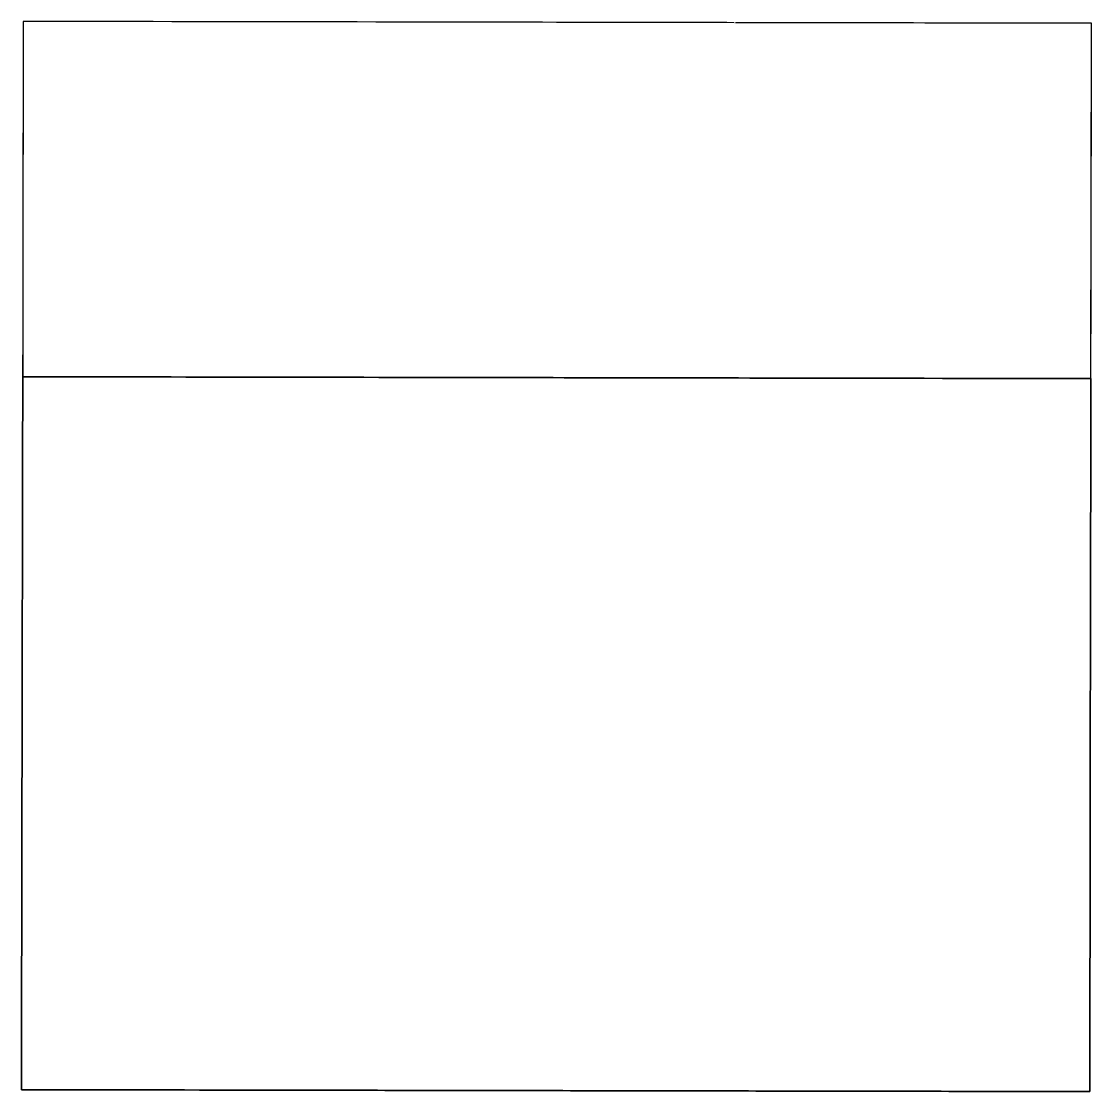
# Model space of a CAD drawing. Header units: metres. Extents: x -1161 to -1081, y 0 to 563.
# Drawn here: x -1105.454 to -1104.551, y 511.395 to 512.299 of the extents above; entities that cross this region are included whole.
import ezdxf

# ---------------------------------------------------------------- set-up
doc = ezdxf.new("R2010")
doc.units = ezdxf.units.M
doc.layers.add('A-GENM', color=7, linetype='Continuous', lineweight=35)

# ---------------------------------------------------------------- blocks, each defined once
blk = doc.blocks.new('T2DPAA-T2D-C3S-RS-M3D-100334_rvt-1-DRG-2873121 - DECK SLAB GENERAL ARRANGEMENT PLAN')
at = {"layer": 'A-GENM', "color": 254, "lineweight": 25, "true_color": 0xd1d1d1}
for p, q in [((-1105.45265, 512.29897), (-1105.45331, 511.92372)), ((-1104.85246, 512.2979), (-1105.45265, 512.29897)), ((-1104.55065, 512.29737), (-1104.85131, 512.2979)), ((-1104.55118, 511.99737), (-1104.55065, 512.29737)), ((-1104.55132, 511.92212), (-1104.55118, 511.99737)), ((-1105.45331, 511.92372), (-1105.45345, 511.84847)), ((-1104.55145, 511.84687), (-1104.55132, 511.92212)), ((-1105.45345, 511.84847), (-1105.45358, 511.77322)), ((-1104.55158, 511.77162), (-1104.55145, 511.84687)), ((-1105.45358, 511.77322), (-1105.45372, 511.69797)), ((-1104.55172, 511.69637), (-1104.55158, 511.77162)), ((-1105.45372, 511.69797), (-1105.45385, 511.62272)), ((-1104.55185, 511.62112), (-1104.55172, 511.69637)), ((-1105.45385, 511.62272), (-1105.45398, 511.54747)), ((-1104.55198, 511.54587), (-1104.55185, 511.62112)), ((-1105.45398, 511.54747), (-1105.45412, 511.47222)), ((-1104.55212, 511.47062), (-1104.55198, 511.54587)), ((-1105.45412, 511.47222), (-1105.45425, 511.39697)), ((-1104.55225, 511.39537), (-1104.55212, 511.47062)), ((-1105.45425, 511.39697), (-1105.35403, 511.39679)), ((-1105.35403, 511.39679), (-1105.2538, 511.39662)), ((-1105.2538, 511.39662), (-1105.15358, 511.39644)), ((-1105.15358, 511.39644), (-1105.05336, 511.39626)), ((-1105.05336, 511.39626), (-1104.95314, 511.39608)), ((-1104.95314, 511.39608), (-1104.85292, 511.3959)), ((-1104.85292, 511.3959), (-1104.75269, 511.39573)), ((-1104.75269, 511.39573), (-1104.65247, 511.39555)), ((-1104.65247, 511.39555), (-1104.55225, 511.39537))]:
    blk.add_line(p, q, dxfattribs=at)
at = {"layer": 'A-GENM', "color": 253, "lineweight": 25, "true_color": 0xa3a3a3}
for p, q in [((-1105.45331, 511.92372), (-1105.45318, 511.99897)), ((-1104.55118, 511.99737), (-1104.55132, 511.92212)), ((-1105.45345, 511.84847), (-1105.45331, 511.92372)), ((-1104.55132, 511.92212), (-1104.55145, 511.84687)), ((-1105.45358, 511.77322), (-1105.45345, 511.84847)), ((-1104.55145, 511.84687), (-1104.55158, 511.77162)), ((-1105.45372, 511.69797), (-1105.45358, 511.77322)), ((-1104.55158, 511.77162), (-1104.55172, 511.69637)), ((-1105.45385, 511.62272), (-1105.45372, 511.69797)), ((-1104.55172, 511.69637), (-1104.55185, 511.62112)), ((-1105.45398, 511.54747), (-1105.45385, 511.62272)), ((-1104.55185, 511.62112), (-1104.55199, 511.54587)), ((-1105.45412, 511.47222), (-1105.45398, 511.54747)), ((-1104.55199, 511.54587), (-1104.55212, 511.47062)), ((-1105.45425, 511.39697), (-1105.45412, 511.47222)), ((-1104.55212, 511.47062), (-1104.55225, 511.39537))]:
    blk.add_line(p, q, dxfattribs=at)
at = {"layer": 'A-GENM', "color": 9, "lineweight": 25, "true_color": 0xbebebe}
for p, q in [((-1105.45318, 511.99897), (-1105.45331, 511.92372)), ((-1104.55132, 511.92212), (-1104.55118, 511.99737)), ((-1105.45331, 511.92372), (-1105.45345, 511.84847)), ((-1104.55145, 511.84687), (-1104.55132, 511.92212)), ((-1105.45345, 511.84847), (-1105.45358, 511.77322)), ((-1104.55158, 511.77162), (-1104.55145, 511.84687)), ((-1105.45358, 511.77322), (-1105.45372, 511.69797)), ((-1104.55172, 511.69637), (-1104.55158, 511.77162)), ((-1105.45372, 511.69797), (-1105.45385, 511.62272)), ((-1104.55185, 511.62112), (-1104.55172, 511.69637)), ((-1105.45385, 511.62272), (-1105.45398, 511.54747)), ((-1104.55198, 511.54587), (-1104.55185, 511.62112)), ((-1105.45398, 511.54747), (-1105.45412, 511.47222)), ((-1104.55212, 511.47062), (-1104.55198, 511.54587)), ((-1105.45412, 511.47222), (-1105.45425, 511.39697)), ((-1104.55225, 511.39537), (-1104.55212, 511.47062))]:
    blk.add_line(p, q, dxfattribs=at)
at = {"layer": 'A-GENM', "color": 9, "lineweight": 25, "true_color": 0xbebebe, "flags": 128}
for points in [[(-1105.45265, 512.29897), (-1105.45278, 512.22397), (-1105.45291, 512.14897), (-1105.45305, 512.07397), (-1105.45318, 511.99897)], [(-1104.55118, 511.99737), (-1104.55105, 512.07237), (-1104.55092, 512.14737), (-1104.55078, 512.22237), (-1104.55065, 512.29737)], [(-1105.45318, 511.99897), (-1105.45331, 511.92372), (-1105.45345, 511.84847), (-1105.45358, 511.77322), (-1105.45372, 511.69797), (-1105.45385, 511.62272), (-1105.45398, 511.54747), (-1105.45412, 511.47222), (-1105.45425, 511.39697)], [(-1104.55225, 511.39537), (-1104.55212, 511.47062), (-1104.55199, 511.54587), (-1104.55185, 511.62112), (-1104.55172, 511.69637), (-1104.55158, 511.77162), (-1104.55145, 511.84687), (-1104.55132, 511.92212), (-1104.55118, 511.99737)]]:
    blk.add_lwpolyline(points, dxfattribs=at)
at = {"layer": 'A-GENM', "color": 9, "lineweight": 25, "true_color": 0xbebebe}
for points, knots in [([(-1104.85246, 512.2979), (-1104.88548, 512.29796), (-1105.08554, 512.29832), (-1105.28561, 512.29867), (-1105.45265, 512.29897)], [0.3346022, 0.3346022, 0.3346022, 0.3346022, 0.4444444, 1, 1, 1, 1]), ([(-1104.55118, 511.99737), (-1104.71822, 511.99766), (-1105.01888, 511.9982), (-1105.31955, 511.99873), (-1105.45318, 511.99897)], [-1, -1, -1, -1, -0.444444, 0, 0, 0, 0]), ([(-1105.45425, 511.39697), (-1105.28721, 511.39667), (-1104.98654, 511.39614), (-1104.68588, 511.39561), (-1104.55225, 511.39537)], [-1, -1, -1, -1, -0.444444, 0, 0, 0, 0])]:
    blk.add_open_spline(points, degree=3, knots=knots, dxfattribs=at)
for points in [[(-1104.55065, 512.29737), (-1104.65087, 512.29755), (-1104.75109, 512.29772), (-1104.85131, 512.2979)], [(-1105.45425, 511.39697), (-1105.42084, 511.39691), (-1105.38743, 511.39685), (-1105.35403, 511.39679)], [(-1105.35403, 511.39679), (-1105.32062, 511.39674), (-1105.28721, 511.39668), (-1105.2538, 511.39662)], [(-1105.2538, 511.39662), (-1105.2204, 511.39656), (-1105.18699, 511.3965), (-1105.15358, 511.39644)], [(-1105.15358, 511.39644), (-1105.12017, 511.39638), (-1105.08677, 511.39632), (-1105.05336, 511.39626)], [(-1105.05336, 511.39626), (-1105.01995, 511.3962), (-1104.98654, 511.39614), (-1104.95314, 511.39608)], [(-1104.95314, 511.39608), (-1104.91973, 511.39602), (-1104.88632, 511.39596), (-1104.85292, 511.3959)], [(-1104.85292, 511.3959), (-1104.81951, 511.39584), (-1104.7861, 511.39578), (-1104.75269, 511.39573)], [(-1104.75269, 511.39573), (-1104.71929, 511.39567), (-1104.68588, 511.39561), (-1104.65247, 511.39555)], [(-1104.65247, 511.39555), (-1104.61907, 511.39549), (-1104.58566, 511.39543), (-1104.55225, 511.39537)]]:
    blk.add_open_spline(points, degree=3, dxfattribs=at)
at = {"layer": 'A-GENM', "color": 253, "lineweight": 25, "true_color": 0xa3a3a3}
for points in [[(-1105.45318, 511.99897), (-1105.41977, 511.99891), (-1105.38636, 511.99885), (-1105.35296, 511.99879)], [(-1105.35296, 511.99879), (-1105.31955, 511.99873), (-1105.28614, 511.99867), (-1105.25273, 511.99861)], [(-1105.25273, 511.99861), (-1105.21933, 511.99856), (-1105.18592, 511.9985), (-1105.15251, 511.99844)], [(-1105.15251, 511.99844), (-1105.1191, 511.99838), (-1105.0857, 511.99832), (-1105.05229, 511.99826)], [(-1105.05229, 511.99826), (-1105.01888, 511.9982), (-1104.98547, 511.99814), (-1104.95207, 511.99808)], [(-1104.95207, 511.99808), (-1104.91866, 511.99802), (-1104.88525, 511.99796), (-1104.85185, 511.9979)], [(-1104.85185, 511.9979), (-1104.81844, 511.99784), (-1104.78503, 511.99778), (-1104.75162, 511.99772)], [(-1104.75162, 511.99772), (-1104.71822, 511.99766), (-1104.68481, 511.99761), (-1104.6514, 511.99755)], [(-1104.6514, 511.99755), (-1104.618, 511.99749), (-1104.58459, 511.99743), (-1104.55118, 511.99737)], [(-1105.35403, 511.39679), (-1105.38743, 511.39685), (-1105.42084, 511.39691), (-1105.45425, 511.39697)], [(-1105.2538, 511.39662), (-1105.28721, 511.39667), (-1105.32062, 511.39673), (-1105.35403, 511.39679)], [(-1105.15358, 511.39644), (-1105.18699, 511.3965), (-1105.2204, 511.39656), (-1105.2538, 511.39662)], [(-1105.05336, 511.39626), (-1105.08677, 511.39632), (-1105.12017, 511.39638), (-1105.15358, 511.39644)], [(-1104.95314, 511.39608), (-1104.98654, 511.39614), (-1105.01995, 511.3962), (-1105.05336, 511.39626)], [(-1104.85292, 511.3959), (-1104.88632, 511.39596), (-1104.91973, 511.39602), (-1104.95314, 511.39608)], [(-1104.75269, 511.39572), (-1104.7861, 511.39578), (-1104.81951, 511.39584), (-1104.85292, 511.3959)], [(-1104.65247, 511.39555), (-1104.68588, 511.39561), (-1104.71929, 511.39566), (-1104.75269, 511.39572)], [(-1104.55225, 511.39537), (-1104.58566, 511.39543), (-1104.61907, 511.39549), (-1104.65247, 511.39555)]]:
    blk.add_open_spline(points, degree=3, dxfattribs=at)

msp = doc.modelspace()

# ---------------------------------------------------------------- block references
at = {"lineweight": 5}
msp.add_blockref('T2DPAA-T2D-C3S-RS-M3D-100334_rvt-1-DRG-2873121 - DECK SLAB GENERAL ARRANGEMENT PLAN', (0, 0), dxfattribs=at)

doc.saveas('drawing.dxf')
